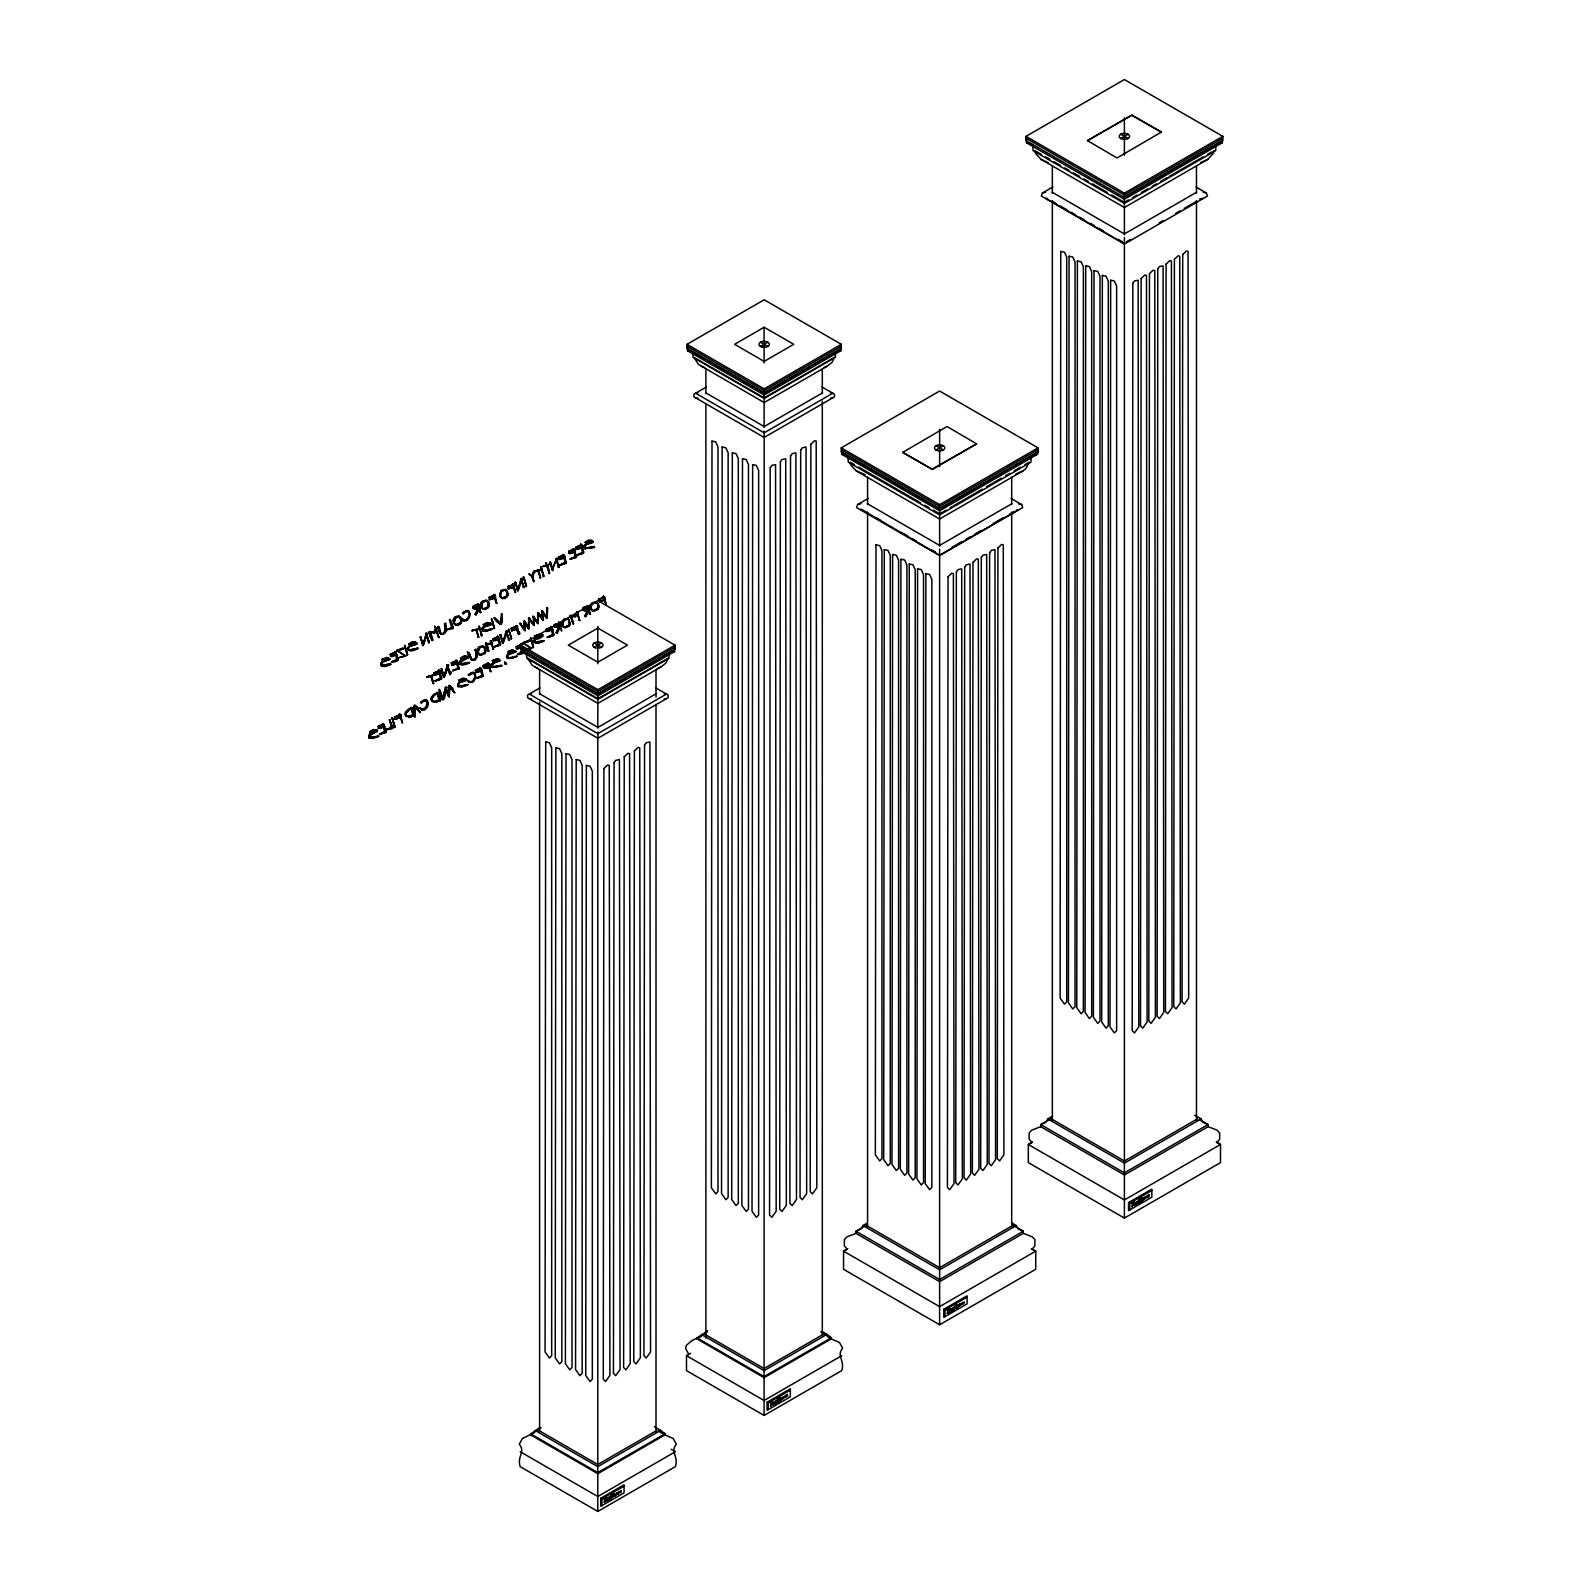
<?xml version="1.0" encoding="UTF-8"?>
<svg xmlns="http://www.w3.org/2000/svg" width="1591" height="1591" viewBox="0 0 1591 1591"><rect width="100%" height="100%" fill="white"/><g stroke="black" fill="none" stroke-linecap="round" stroke-linejoin="round"><path stroke-width="1.5" d="M379.533 734.107L384.664 731.562L385.817 732.417L379.533 734.107L385.519 732.596M384.863 726.848C382.397 725.993 384.942 722.831 382.795 724.561L384.863 726.848L382.874 724.879L378.081 726.729L382.795 724.561M391.684 662.015L396.815 659.47C402.364 661.299 382.317 664.402 396.915 659.788L397.989 660.325M397.034 654.756C394.548 653.881 397.114 650.719 394.946 652.469L397.034 654.756L395.045 652.787L390.252 654.637L394.946 652.469M404.81 655.89L396.716 650.441L403.239 648.054L397.531 650.5L405.625 655.949L398.685 657.56M401.151 715.254L399.6 713.941M435.417 680.63L440.548 678.084C445.739 678.74 424.519 683.633 441.403 679.118M440.767 673.371L438.778 670.109L440.767 673.371L438.758 671.402L433.965 673.252L438.678 671.084M459.282 668.518L452.779 670.606L459.282 668.518L458.248 667.902M456.04 661.06L451.327 663.228L456.12 661.379L458.128 663.348L456.14 660.086L458.586 668.459L453.455 670.646M476.823 677.925L481.954 675.38C487.761 675.817 465.348 681.047 482.829 676.414M480.084 668.379L475.391 670.547L480.184 668.697L482.172 670.666L480.184 667.405L482.65 675.777L477.519 677.965M494.264 646.642L499.415 644.096C505.202 644.534 482.789 649.764 500.27 645.131M495.497 595.71L493.608 594.577M497.545 637.096L492.832 639.264L497.625 637.414L499.614 639.383L497.545 637.096C502.1 641.093 491.758 640.616 493.111 640.954M513.694 584.414L507.728 586.86L513.475 585.19L513.953 586.98L508.245 588.789L514.052 587.298L515.424 592.508L513.137 584.633L514.37 584.454L507.728 586.522M517.672 626.774L516.12 625.442M517.612 654.378L522.743 651.833C528.292 653.662 508.245 656.785 522.842 652.151L523.916 652.688M520.874 644.832L516.16 647L520.973 645.15L522.962 647.119L520.874 644.832C523.021 643.241 520.933 648.034 523.439 652.23L518.308 654.418M530.738 648.253L522.644 642.804L529.167 640.417L523.459 642.883L531.553 648.313L524.612 649.923M547.582 637.076L552.733 634.531C557.924 635.187 536.684 640.079 553.588 635.565M552.932 629.817L550.963 626.556L552.932 629.817L550.943 627.848L546.151 629.698L550.864 627.53M559.913 564.885L565.044 562.339C570.254 562.995 549.014 567.888 565.919 563.373M563.174 555.339L558.481 557.506L563.274 555.657L565.262 557.626L563.274 554.364L565.74 562.737L560.609 564.924M570.095 559.018L575.226 556.452L576.399 557.307L570.095 559.018L576.101 557.486M575.445 551.759C572.979 550.884 575.524 547.722 573.357 549.452L575.445 551.759L573.456 549.79L568.663 551.639L573.357 549.452M577.434 554.782L582.565 552.236C587.755 552.892 566.515 557.785 583.42 553.25M582.763 547.523L580.795 544.261L582.763 547.523L580.775 545.554L575.982 547.403L580.695 545.236M604.401 597.122L603.208 596.386L604.66 599.668L599.648 601.895L604.759 599.986L598.972 601.497L605.097 599.827C607.265 612.416 604.679 595.71 603.526 596.207M607.881 1498.802C605.972 1501.805 610.188 1493.511 609.254 1499.398C614.723 1498.324 610.546 1490.369 610.924 1498.424M775.473 1403.799L775.652 1401.253L775.831 1403.54M949.568 1312.316L950.324 1309.473L949.807 1311.461M952.194 1310.845L952.174 1308.359M1136.968 1204.168L1137.028 1201.563M417.737 708.83L420.283 712.629L417.399 708.989L414.376 709.029C411.214 700.179 421.476 710.7 416.663 708.254L414.674 708.93L414.794 705.907L415.35 709.308L417.339 708.651L414.794 705.907M415.41 705.549C412.586 706.205 416.782 728.579 413.68 709.646M452.202 688.923L454.748 692.721L451.864 689.082L448.841 689.122C447.031 679.098 457.055 694.949 449.259 685.999L449.159 689.022L451.824 688.744L449.259 685.999M449.875 685.641C447.071 686.298 451.267 708.691 448.145 689.738M449.835 689.42L449.955 686.397M414.137 715.214L414.674 709.288L416.703 708.592L420.283 712.629M414.813 715.612L415.35 709.685M448.622 695.327L449.159 689.38L451.188 688.684L454.748 692.721M449.298 695.705L449.835 689.778M529.942 618.382L528.65 627.749L528.59 618.243L534.138 625.561L533.999 617.228L533.462 625.183L528.928 618.183L534.059 624.686L533.641 616.473L537.718 622.519L538.653 613.231L543.108 619.456L542.014 610.845L546.787 617.288L547.026 607.603L546.787 617.288M529.584 618.461L528.888 628.883L528.908 618.064M537.718 622.519L537.659 613.012L539.011 613.152M537.659 613.012L538.673 613.33L537.937 623.652L537.957 612.833M547.702 608.001L547.006 618.422L547.026 607.603M444.068 623.95C448.503 626.178 445.937 635.982 440.846 633.457C437.306 616.155 436.153 637.275 443.153 633.477A3.918 2.267 -60 0 0 444.545 632.224C445.898 607.305 448.045 641.292 439.693 632.144M501.304 613.967L500.926 623.851L502 614.365M500.926 623.851C483.326 604.361 506.734 640.179 501.622 613.788M500.31 624.09L502.299 614.186M506.574 664.123C502.676 660.444 505.699 665.157 505.918 663.367M605.893 1500.154C606.41 1498.245 604.023 1500.452 606.27 1500.273M771.575 1404.356L772.729 1403.003M1133.051 1204.725L1135.397 1202.518L1137.326 1203.91L1136.948 1201.682M617.586 1493.671L616.572 1494.566L617.069 1493.094M783.886 1397.654L782.871 1398.569L783.369 1397.077M960.586 1304.7L959.592 1305.594L960.089 1304.123M487.98 664.044L488.119 662.85L489.909 664.68L487.98 664.044C479.627 663.566 483.505 671.004 489.471 667.464L490.724 671.8L488.039 664.461L483.147 665.993L484.459 667.663M618.243 1494.168L619.217 1491.562M472.786 607.006L474.953 608.677L479.189 608.08C477.181 601.796 468.291 609.97 478.513 605.614M480.462 612.634L478.334 608.021L475.033 614.583L478.593 608.1L480.8 612.455L479.567 608.279L473.601 607.205M483.684 666.768L488.715 664.859L489.431 667.166L485.215 667.842L482.69 666.172M561.822 630.752L560.569 626.595L554.444 625.919L559.515 623.931L560.211 626.377C553.867 629.479 551.54 622.121 559.515 623.931M590.062 614.444L587.934 609.81L584.613 616.373L588.193 609.89L590.4 614.245L589.147 610.089L583.022 609.413L588.113 607.424L588.789 609.87C582.445 612.992 580.118 605.614 588.113 607.424M963.211 1303.029C964.862 1305.555 961.402 1300.901 963.609 1302.79M478.155 604.819L479.647 605.535L477.797 604.858C469.822 604.421 472.865 611.7 479.03 608.418L475.948 615.1L479.269 608.478M558.819 623.155L558.879 622.001L560.668 623.831L553.708 625.004L554.981 627.192M587.397 606.668L587.457 605.495L589.247 607.324L587.397 606.668C579.422 606.211 582.465 613.49 588.61 610.208L585.548 616.91L588.869 610.288M784.562 1397.475C784.085 1397.495 787.744 1394.074 786.65 1396.858M961.561 1304.68L962.277 1302.492M1147.389 1196.631C1145.202 1197.267 1147.091 1199.554 1147.051 1195.815M777.641 1399.404L776.249 1402.864M1139.136 1199.773L1137.724 1203.234M619.615 1492.278L618.521 1491.901L618.541 1493.651M962.277 1303.188L961.302 1304.68M621.405 1490.528C617.03 1493.213 622.976 1493.432 620.49 1491.185M1138.659 1202.259L1137.983 1202.12M1149.179 1194.881L1147.449 1195.557C1146.037 1200.131 1150.77 1194.722 1148.125 1197.227M784.582 1397.634L784.82 1395.884L785.894 1396.281M477.3 656.307L476.067 658.674A3.918 2.267 -60 0 1 474.655 659.927L471.135 659.788M1213.893 150.648L1212.978 153.79L1207.788 159.378L1124.399 207.506L1041.031 159.378L1035.821 153.79L1034.926 150.648L1041.31 154.347M867.214 1223.101L862.958 1225.547L860.97 1229.008L855.978 1231.235L855.978 1233.363L939.625 1281.65L1023.291 1233.363L1032.281 1236.804L1034.866 1239.568L1034.946 1245.793L1032.062 1249.213L1035.721 1251.162L1035.721 1269.3L939.625 1324.766L843.548 1269.3L843.548 1251.162L847.824 1248.696M1051.989 1116.425L1047.733 1118.871L1045.744 1122.331L1040.753 1124.559L1040.753 1126.687L1124.399 1174.973L1208.066 1126.687L1217.055 1130.127L1219.641 1132.891L1219.72 1139.116L1216.837 1142.537L1220.496 1144.486L1220.496 1162.603L1124.399 1218.089L1028.323 1162.603L1028.323 1144.486L1032.599 1142.02M1031.266 456.935L1030.968 462.166L939.625 514.887L848.301 462.166L848.003 456.935M388.562 657.898C391.346 661.18 382.238 659.549 381.343 662.572C378.877 668.439 389.318 664.978 390.869 664.203C377.465 671.501 378.38 659.47 388.522 658.515M381.84 665.615L382.556 662.333L390.073 659.33L386.712 657.381L381.82 659.33L388.323 658.415M377.127 730.707L369.709 734.028L368.674 736.911L372.692 738.025L378.698 736.295L372.453 738.463L368.655 737.687L369.629 733.71L376.371 730.627M378.698 735.937C357.697 740.372 376.669 732.834 376.828 730.349M416.404 642.963C415.211 644.673 403.955 646.165 409.504 650.222M408.967 649.943C405.705 644.156 420.959 646.185 415.669 642.247M467.674 656.685C458.447 658.853 455.702 668.26 469.544 662.632C456.14 669.93 457.055 657.918 467.197 656.964M469.544 662.294C444.346 667.086 472.984 658.038 467.237 656.347M466.183 679.297L458.765 682.619L457.731 685.502L461.748 686.616L467.754 684.886L461.509 687.053L457.711 686.278L458.685 682.28L465.427 679.198M458.745 686.278C455.603 680.65 469.623 682.519 465.885 678.939M482.948 630.235C481.099 624.607 495.099 626.874 489.988 622.936M498.997 659.211C502.04 662.651 487.065 661.617 492.295 666.907M491.957 666.51L493.747 663.109L500.529 660.643L497.148 658.694L492.275 660.643L498.779 659.728M507.748 652.071L511.765 649.784L516.001 651.693L513.078 650.58L508.444 651.514L512.382 650.182L515.325 651.296L507.788 654.319L507.43 658.356L512.759 658.256L516.797 656.208L508.384 657.978M541.378 635.127C520.317 638.647 554.642 630.613 538.494 637.116C519.66 648.611 561.583 636.698 534.735 642.187M543.903 640.556C541.895 642.406 531.792 644.673 534.854 639.542C547.384 637.832 542.511 630.513 534.874 636.42M592.329 540.86C564.785 554.304 614.524 544.102 584.692 548.497M585.17 548.219C581.868 542.471 597.242 544.381 591.872 540.522M369.331 738.085L370.325 734.087L377.345 731.462L373.507 729.931L369.669 731.8L376.172 730.508M408.609 650.321C404.85 644.315 420.621 645.489 414.754 642.366M460.177 664.421L461.151 660.444L468.172 657.799L464.333 656.288L460.495 658.137L466.998 656.844M483.485 631.309C477.678 627.331 488.974 624.527 489.948 623.553M482.928 631.01L483.903 627.033L490.943 624.388L487.085 622.857L483.246 624.726L489.75 623.433M498.977 659.827C471.035 673.47 522.584 662.492 492.136 666.788M491.937 667.285C489.909 660.583 509.955 658.455 492.275 661.001M514.748 651.336C511.745 651.236 502.855 655.313 507.986 658.654M543.903 640.914C530.519 648.213 531.434 636.181 541.576 635.247M534.894 642.326C532.985 636.102 551.997 633.536 535.55 636.818M584.812 548.597L585.806 544.619L592.826 541.974L588.988 540.443L585.15 542.312L591.653 541.02M426.328 633.417L426.965 634.988L423.286 644.852L426.01 633.616L427.184 634.431L426.01 633.616M423.286 644.852L420.243 636.997L423.126 645.568L427.024 633.815M422.43 645.17L427.104 633.099M447.409 665.118L448.045 666.689L444.366 676.533L447.091 665.297L448.264 666.112L447.091 665.297M447.568 665.734L448.861 665.177L444.187 677.269L441.304 668.697L444.366 676.533M448.185 664.799L443.511 676.871L441.304 668.697M445.52 688.545L442.537 698.807L445.579 687.392L448.523 696.162L445.858 688.406M446.017 687.252L446.713 687.65M442.537 698.807C434.164 668.817 443.034 723.01 446.355 687.053M441.681 699.145L447.031 687.451M521.351 579.263L522.644 578.726L517.97 590.818L515.086 582.246L518.149 590.082L520.874 578.846L522.027 579.661L521.192 578.667M517.294 590.42L521.967 578.329M506.435 631.746L507.728 631.209L503.054 643.281L500.171 634.71L503.213 642.565L505.958 631.329L507.111 632.144L505.958 631.329M502.358 642.883L507.052 630.812M552.316 569.558L556.83 558.202L558.998 567.311L556.114 560.151L552.316 569.558L550.267 561.921L552.157 570.294M557.506 558.6L555.736 558.719L556.671 560.092M531.911 576.718L533.82 581.67L531.951 576.181L533.741 571.547L541.437 569.558M532.846 576.678L533.86 571.288L532.17 576.28L534.138 581.471M541.437 569.2L534.556 571.686L532.627 576.578L529.127 573.993L532.587 577.115L533.82 581.67M835.593 352.387L835.295 357.398L764.177 398.446L693.059 357.398L692.781 352.387M401.151 717.561L402.205 722.95L400.475 714.856M495.497 598.017L496.551 603.407L494.483 597.798L489.372 599.688L494.383 597.48L496.869 603.228M513.873 586.303L515.762 592.329M519.064 634.272C514.072 616.513 522.027 645.866 516.657 628.843L511.566 630.752L516.578 628.525L518.746 634.471M539.17 1427.962L530.618 1434.883L597.798 1473.684L664.978 1434.883L673.212 1438.542L676.334 1444.27C669.771 1452.006 678.86 1456.242 675.399 1466.643L597.798 1511.45L520.197 1466.643C516.757 1456.242 525.825 1452.006 519.283 1444.27L522.385 1438.542L534.815 1432.457M707.557 1330.732L696.918 1338.866L764.098 1377.667L831.278 1338.866L839.511 1342.545L842.633 1348.253C836.07 1355.989 845.159 1360.225 841.699 1370.627L764.098 1415.433L686.497 1370.627L686.497 1355.691L690.574 1353.344M435.417 628.226C445.878 655.452 429.848 614.146 436.372 629.579L434.482 633.238C421.317 624.607 438.877 653.623 430.505 632.761M571.607 616.373L575.584 616.851L576.777 612.794L579.76 620.391L577.135 611.58L574.808 615.976L569.956 615.578L573.337 624.149L571.607 616.373L569.956 615.578M559.594 626.397L556.035 632.88L559.356 626.317L561.484 630.951M558.54 622.18L559.495 623.553L554.106 626.058L555.776 627.391L560.032 626.715L556.949 633.417L560.291 626.794M432.553 640.358L429.829 632.363L433.806 632.84L435.675 629.201L438.34 636.977M573.655 623.97L570.93 615.976L574.908 616.453L576.777 612.794M576.817 611.68L578.05 612.097M428.854 631.965L433.707 632.363L435.576 628.863M429.65 631.508L434.383 632.761L436.491 628.803M570.393 615.339L575.485 616.353L577.593 612.396M410.856 717.044C415.569 713.544 413.62 718.893 411.413 708.174L413.282 708.254M438.142 700.497L439.971 701.094L437.346 693.199L438.539 692.88L434.522 693.775L431.439 697.315A4.455 2.565 -60 0 0 431.36 700.497C432.911 704.535 442.338 698.051 436.789 702.069M419.586 712.231L417.041 708.433L418.234 708.631M454.071 692.324L451.526 688.525L452.719 688.724M606.549 1501.287L607.603 1498.165L609.532 1499.557M505.401 664.203L504.526 661.896M614.245 1493.571L612.694 1497.409L613.112 1494.387M607.066 1498.543L607.066 1500.651M1134.88 1202.816L1135.278 1205.103M1147.986 1196.233L1148.901 1194.722M468.152 618.8L463.836 620.788M425.672 707.617L421.595 709.467M426.348 708.015L421.416 709.825M606.251 1501.069L608.14 1500.373M949.27 1312.098L951.159 1311.402M775.553 1403.322L778.775 1401.77L778.775 1398.588M1137.028 1203.751L1140.25 1202.219M615.041 1496.057C616.453 1491.045 613.43 1499 615.001 1494.068M781.34 1400.04C782.871 1395.108 779.67 1402.904 781.3 1398.051M515.922 651.932L508.484 654.716L507.768 657.978M614.822 1494.168L614.822 1495.997M781.121 1398.151L781.121 1399.981M412.208 715.095L407.535 716.447M412.904 715.493L409.424 717.282L405.427 715.473A4.455 2.565 -60 0 1 405.506 712.291L410.856 707.557M438.142 700.12L434.761 701.532L431.658 700.219A4.097 2.367 -60 0 1 431.539 697.912C433.985 691.349 440.747 692.005 439.633 701.293M438.838 700.517L435.357 702.307L432.056 700.895A4.455 2.565 -60 0 1 432.135 697.713L435.198 694.153L439.215 693.278M468.53 611.541L466.223 611.66A8.313 4.793 -60 0 0 463.22 613.748L462.543 612.992L466.481 610.606A6.802 3.938 -60 0 1 468.669 611.163L469.802 614.046L468.311 619.018A5.191 3.003 -60 0 1 466.422 620.768L463.24 620.609M463.22 613.748C464.453 609.93 471.234 610.566 469.206 615.24A5.926 3.421 -60 0 1 468.152 617.845L467.635 618.621A5.191 3.003 -60 0 1 465.745 620.371L461.728 618.899L463.916 621.007M421.595 709.944L419.905 708.114L423.942 709.586A5.191 3.003 -60 0 0 425.831 707.836L427.243 701.989L424.419 700.875A8.313 4.793 -60 0 0 421.416 702.963L420.72 702.188L424.678 699.821A6.802 3.938 -60 0 1 426.845 700.378L427.999 703.262L426.507 708.214A5.191 3.003 -60 0 1 424.618 709.984L420.919 709.546M421.416 702.963C422.649 699.145 429.431 699.781 427.382 704.455A5.926 3.421 -60 0 1 426.348 707.04M475.291 674.186L472.01 673.391A8.313 4.793 -60 0 0 469.007 675.479L468.331 674.723L472.268 672.337A6.802 3.938 -60 0 1 474.456 672.894L475.53 676.613L473.402 681.167L469.623 682.539L467.515 680.63L471.533 682.101A5.191 3.003 -60 0 0 473.422 680.351L473.939 679.576A5.926 3.421 -60 0 0 474.993 676.971L475.152 674.246M469.007 675.479L472.965 672.734A6.802 3.938 -60 0 1 475.132 673.291L475.669 677.368A5.926 3.421 -60 0 1 474.615 679.954L474.098 680.749A5.191 3.003 -60 0 1 472.209 682.499L468.51 682.062M412.208 715.473L406.242 716.388M1146.057 1196.75L1144.307 1199.375L1143.75 1197.685L1144.864 1197.446M1052.884 186.962L1042.364 193.048L1041.329 196.071L1124.399 244.04L1207.489 196.071L1206.435 193.048L1195.935 186.962M868.109 498.48L857.589 504.546L856.555 507.569L939.625 555.537L1022.715 507.569L1021.661 504.546L1011.16 498.48M780.545 1397.554L780.545 1400.836M957.245 1304.6L957.245 1307.882M1142.02 1197.924L1142.02 1201.205M604.441 1502.421L604.441 1499.219M770.74 1406.404L770.74 1403.222M779.292 1401.572L779.292 1398.29M947.46 1313.45L947.46 1310.248M1140.25 1198.938L1139.971 1202.06M1132.235 1206.774L1132.235 1203.572M1140.787 1201.921L1140.787 1198.64M1135.676 1203.154L1136.67 1203.989M1144.565 1197.287L1144.526 1199.017L1145.759 1196.591M854.407 464.612L850.151 462.166L851.046 465.308L856.256 470.876L939.625 519.004L1023.013 470.876L1026.135 468.251L1029.118 462.166L1024.863 464.612M381.82 659.708L388.701 658.038M414.257 642.545L408.947 644.037L414.515 642.128M465.228 679.098L458.725 680.371L465.606 678.721M382.516 660.086L386.533 657.819L390.073 659.33M408.947 644.037L412.089 641.929L415.828 642.386M409.623 644.435L412.785 642.326L415.45 642.744M585.15 542.312L588.312 540.184L592.031 540.642M585.826 542.71L590.718 540.403M483.246 624.726L487.264 622.439L491.102 623.672M483.942 625.124L487.085 622.996L490.147 623.055M460.495 658.137L464.512 655.85L467.913 656.745M461.191 658.535L464.333 656.407L467.376 656.466M369.669 731.8L373.686 729.513L377.087 730.388M370.345 732.198L373.507 730.07L376.55 730.13M458.725 680.371L462.742 678.104L466.123 678.979M459.401 680.769C475.649 677.03 456.319 680.371 458.387 686.656M492.951 661.399L496.114 659.291L499.156 659.35M508.444 652.469L512.461 650.182L515.444 651.733L508.404 654.378L506.972 657.322L508.305 658.236M1217.791 143.807L1215.743 146.392L1215.743 150.648L1124.399 203.389L1033.076 150.648L1032.778 145.437M827.022 366.268L832.192 362.231L834.38 357.398L764.177 397.929L693.994 357.398L698.429 364.399L764.177 402.543L827.022 366.268L823.541 367.76M660.722 667.086L665.893 663.069L668.081 658.236L597.898 698.747L527.695 658.236L532.13 665.237L597.898 703.381L660.722 667.086L657.242 668.598M609.95 1498.881L611.004 1498.722M773.783 1404.734L774.181 1402.785M952.949 1309.91L954.003 1309.751M533.741 571.547L534.755 571.726M477.797 604.858L477.857 603.685L479.647 605.137M478.533 604.083L477.519 603.884M487.781 663.029L489.909 664.302M559.217 622.578L560.668 623.433M587.119 605.674L589.247 606.947M444.764 624.348L446.534 629.698L445.241 632.621A3.918 2.267 -60 0 1 443.829 633.854L440.588 633.795L438.201 626.576M522.644 578.726L521.629 578.527M471.811 659.609C481.039 660.822 472.805 637.156 476.624 657.421C471.413 669.572 461.211 637.076 472.308 660.384M507.728 631.209L506.714 631.01M474.894 650.023L475.908 650.222M1026.016 136.349L1124.399 79.55L1222.803 136.349L1222.803 140.625L1124.399 197.423L1026.016 140.625L1026.016 136.349L1124.399 193.167L1222.803 136.349M687.034 344.332L764.177 299.784L841.321 344.332L841.321 348.588L764.177 393.136L687.034 348.588L687.034 344.332L764.177 388.86L841.321 344.332M1087.448 140.625L1131.798 115.029L1161.37 132.093L1131.798 115.288L1087.448 140.625L1117.021 157.966L1161.37 132.093M760.478 346.46L767.856 342.184M1120.72 138.497A5.23 3.023 0 0 0 1129.451 137.144A5.23 3.023 0 0 0 1123.047 133.445A5.23 3.023 0 0 0 1120.72 138.497L1128.099 134.221M706.324 387.031L693.915 394.19L693.915 396.855L764.177 437.426L834.46 396.855L834.46 394.19L822.05 387.031M840.863 346.46L764.177 390.73L687.511 346.46M840.863 348.588L764.177 392.858L687.511 348.588M840.863 344.332L840.863 350.736L764.177 395.006L687.511 350.736L687.511 344.332M1222.345 138.497L1124.399 195.037L1026.473 138.497M1124.399 197.165L1222.345 140.625M1222.345 136.349L1222.345 142.752L1124.399 199.293L1026.473 142.752L1026.473 136.349M1128.675 199.849L1124.399 202.316L1111.632 194.937M1132.931 197.403L1137.187 194.937M1141.443 192.471L1147.847 188.792M1152.103 186.326L1156.359 183.86M1160.635 181.414L1167.018 177.715M1169.146 176.482L1203.234 156.813M1207.509 154.347L1211.765 151.881M822.527 392.858L764.177 426.547L705.827 392.858M512.68 584.474L514.37 584.454M1196.631 192.233L1124.399 233.937L1052.188 192.233M461.728 618.899L462.722 619.118M428.854 632.363L431.877 639.96M479.786 612.257L480.8 612.455M523.121 587.218L524.135 587.437L521.251 580.277M557.984 567.092L558.998 567.311M565.243 562.975L565.74 562.061M582.744 552.873L583.241 551.958M406.719 654.498C410.001 660.603 399.679 630.772 407.734 654.697M428.277 641.988C432.135 649.227 420.621 618.243 428.953 642.386M525.567 585.866C528.868 591.971 518.547 562.14 526.581 586.085M542.909 575.862C546.21 581.968 535.889 552.137 543.923 576.061M451.804 627.57L446.216 629.917L451.884 627.868C456.219 631.965 444.744 607.444 451.804 627.57L452.997 628.505M1126.448 241.792L1130.525 239.426M1159.163 222.899L1163.339 220.493M1175.888 213.254L1180.065 210.827M1184.241 208.421L1196.77 201.182M481.019 635.167C484.32 641.272 473.999 611.461 482.033 635.386M493.628 627.888C496.929 633.994 486.607 604.182 494.642 628.107M523.896 621.325C527.854 646.563 518.467 606.27 528.65 627.749M534.059 624.686L532.945 616.095L537.042 622.121M490.366 640.855L492.454 643.361L490.903 642.883L490.366 640.855L491.38 641.054M515.802 625.641L517.672 626.416M450.313 671.581L451.387 673.311M518.865 632.005L519.939 633.735M440.727 678.721L441.224 677.806M449.338 673.689C453.216 680.928 441.681 649.943 450.034 674.067M452.779 670.606L458.586 667.782M499.594 644.733L500.091 643.818M508.205 639.701L509.219 639.9L507.012 633.138M510.651 638.349C513.933 644.454 503.631 614.623 511.666 638.548M524.394 630.414L519.859 623.413L524.99 629.937M542.531 619.933L537.977 612.953L543.108 619.456M841.241 447.866L939.625 391.048L1038.028 447.866L1038.028 452.122L939.625 508.941L841.241 452.122L841.241 447.866L939.625 504.665L1038.028 447.866M571.547 615.836L569.956 615.976M603.208 596.386L605.077 597.162M399.261 714.12L401.151 714.896M520.754 645.17L597.898 600.622L675.022 645.17L675.022 649.426L597.898 693.974L520.754 649.426L520.754 645.17L597.898 689.699L675.022 645.17M419.905 708.114L421.436 709.268M467.515 680.63L468.51 680.849M391.306 727.564C375.914 732.457 397.491 727.147 391.306 727.564L389.556 719.729L392.818 727.982M482.153 676.016L483.326 675.499L481.695 670.845M483.525 667.643L488.775 667.067L491.062 671.601M552.912 635.167L553.409 634.252M571.189 616.413L572.979 623.573M589.366 614.046L590.4 614.245M394.13 726.828C397.412 732.934 387.09 703.123 395.145 727.047M446.335 689.4L448.523 696.162M532.647 646.861C535.928 652.966 525.607 623.135 533.661 647.06M391.485 728.3L392.36 728.141M902.674 452.401L947.023 426.527L976.596 443.849L932.246 469.464L902.674 452.401L932.246 469.186L976.596 443.849M594.179 647.278L601.557 643.023M935.946 449.994A5.23 3.023 0 0 0 944.676 448.642A5.23 3.023 0 0 0 938.272 444.943A5.23 3.023 0 0 0 935.946 449.994L943.324 445.719M540.025 687.869L527.615 695.028L527.615 697.693L597.878 738.264L668.16 697.693L668.16 695.028L655.751 687.869M674.564 647.298L597.898 691.568L521.212 647.298M674.564 649.426L597.898 693.696L521.212 649.426M674.564 645.17L674.564 651.574L597.898 695.844L521.212 651.574L521.212 645.17M1037.571 449.994L939.625 506.535L841.699 449.994M1037.571 452.122L939.625 508.663L841.699 452.122M1037.571 447.866L1037.571 454.25L939.625 510.791L841.699 454.25L841.699 447.866M946.028 510.134L939.625 513.813L933.241 510.134M950.284 507.668L982.244 489.213M986.5 486.766L1001.415 478.155M1005.691 475.689L1009.947 473.223M1014.203 470.777L1020.587 467.078M656.228 693.696L597.878 727.385L539.528 693.696M1011.856 503.73L939.625 545.435L867.413 503.73M951.875 547.403L962.098 541.497M966.175 539.15L970.271 536.784M974.388 534.397L980.653 530.777M993.202 523.538L1003.643 517.513M1009.907 513.893L1014.103 511.487M866.697 1225.03L855.978 1231.235L939.625 1279.522L1023.291 1231.235L1023.291 1233.363M1051.472 1118.354L1040.753 1124.559L1124.399 1172.845L1208.066 1124.559L1208.066 1126.687M541.119 1427.763L530.618 1433.809L597.798 1472.61L664.978 1433.809L664.978 1434.883L658.694 1431.244M707.418 1331.747L696.918 1337.812L764.098 1376.593L831.278 1337.812L831.278 1338.866L827.081 1336.46M701.114 1336.46L692.304 1340.338L686.377 1345.27L685.582 1348.253L688.764 1354.379L686.497 1355.691L764.098 1400.498L841.699 1355.691M656.924 1430.369L597.798 1464.515L538.673 1430.369M823.223 1334.372L764.098 1368.499L704.972 1334.372M1012.612 1225.547L939.625 1267.689L866.657 1225.547M1197.387 1118.871L1124.399 1161.012L1051.412 1118.871M534.974 1430.369L597.798 1466.643L660.623 1430.369L664.978 1433.809L658.694 1430.19M701.273 1334.372L764.098 1370.627L826.922 1334.372L831.278 1337.812L820.777 1331.747M862.958 1225.547L939.625 1269.817L1016.311 1225.547L1018.3 1229.008L1023.291 1231.235L1012.572 1225.03M1047.733 1118.871L1124.399 1163.14L1201.086 1118.871L1203.074 1122.331L1208.066 1124.559L1199.475 1119.587M600.781 1498.225L624.05 1484.801L624.05 1492.855L600.781 1506.299L600.781 1498.225L601.935 1498.901L624.05 1486.133M767.081 1402.228L790.349 1388.784L790.349 1396.838L767.081 1410.282L767.081 1402.228L768.234 1402.904L790.349 1390.116M604.142 1498.961L606.609 1497.887M612.853 1494.068L613.947 1493.392M770.442 1402.964L772.908 1401.87M777.223 1399.046L778.476 1398.409M780.246 1397.395L779.391 1398.211M604.142 1502.342C606.509 1502.501 603.765 1496.972 606.648 1498.603M770.442 1406.325L772.629 1401.711M608.756 1499.12L608.498 1497.648L611.004 1496.534M617.308 1492.617L616.532 1495.023L616.771 1492.915M775.354 1403.282L774.797 1401.691L777.283 1400.537M783.906 1396.719L782.812 1399.006L783.07 1396.918M785.954 1395.188L787.684 1394.531M611.759 1496.316L613.41 1495.699M771.277 1404.197L772.57 1404.256M620.192 1492L621.107 1490.369M776.09 1401.989L777.005 1400.358M610.407 1497.728L610.705 1496.375M777.522 1402.586L777.144 1401.273M786.491 1395.864L787.863 1396.063M775.135 1403.66L773.882 1402.626L772.55 1405.112L772.55 1402.924L775.056 1403.123M778.993 1401.393L780.246 1400.677M943.801 1309.254L967.069 1295.83L967.069 1303.884L943.801 1317.328L943.801 1309.254L944.955 1309.93L967.069 1297.162M1128.556 1202.577L1151.844 1189.153L1151.844 1197.208L1128.556 1210.652L1128.556 1202.577L1129.729 1203.253L1151.844 1190.486M947.162 1309.99L949.628 1308.916M954.242 1309.632C957.245 1299.211 951.259 1314.981 954.023 1308.041M956.967 1307.722C955.395 1310.765 955.217 1304.163 956.967 1304.441M1131.937 1203.313L1134.403 1202.239M1138.878 1199.455L1139.971 1198.779M1141.741 1197.745L1140.866 1198.58M948.713 1312.714L947.997 1309.711L949.648 1309.632M1131.937 1206.694L1134.105 1202.06M951.517 1308.737L954.003 1307.563M960.427 1303.646L959.532 1306.052L959.791 1303.964M1136.571 1202.219L1138.778 1200.887M963.211 1303.745L964.424 1302.035M1137.585 1203.074L1138.798 1201.364M1147.986 1197.068L1149.199 1195.358M954.779 1307.345L956.131 1306.569M1132.772 1204.566L1133.687 1204.506M948.296 1311.203L949.27 1311.302M1137.585 1202.358L1138.5 1200.728M953.725 1307.404L954.182 1309.115M947.162 1313.37L948.415 1312.655M951.856 1310.706L950.603 1309.652L950.861 1311.163M1135.934 1204.725C1132.792 1208.563 1135.079 1201.145 1133.766 1204.447M1140.488 1201.762L1141.741 1201.026M515.086 582.246L516.101 582.445M523.32 577.434L524.314 577.652M540.662 567.43L541.656 567.629M549.949 562.12L552.992 569.956M404.452 646.065L405.466 646.264M420.243 636.997L421.237 637.215M438.877 626.973L437.863 626.774M449.736 619.913L453.256 627.669M539.627 577.692L540.642 577.911L537.639 570.294L533.86 571.288M548.617 572.501C552.594 580.258 540.323 546.489 549.293 572.899M437.644 636.579L438.659 636.778M508.245 588.789L513.356 586.9L515.066 591.932M479.766 626.953L478.772 626.735M491.38 619.456L492.375 619.675M477.757 636.997L478.752 637.215L475.749 629.618L471.99 630.613L479.567 628.883M468.709 652.827L472.05 659.827M500.171 634.71L501.185 634.928M509.398 630.116L508.384 629.917M519.859 623.413L520.874 623.612M487.86 650.978C490.744 652.986 482.332 642.108 487.204 645.031L488.875 651.176M432.653 683.315L433.667 683.533L430.664 675.916L426.885 676.931L440.071 672.973M492.494 648.83L493.508 649.029L491.002 643.202L486.528 644.633L488.198 650.779M436.869 692.9L437.803 692.801M530.38 638.429L531.394 638.627M389.218 719.928L390.233 720.126M391.863 718.396L392.878 718.615M439.474 690.971L440.488 691.17M411.87 707.776L406.202 712.688A4.455 2.565 -60 0 0 406.103 715.87L406.441 716.388M578.746 620.192L579.76 620.391M395.025 719.231L400.833 717.74L400.037 717.024L395.025 719.231L400.136 717.342L402.543 722.771M413.362 715.672L411.075 708.254L407.555 709.785L405.586 712.887A4.097 2.367 -60 0 0 405.725 715.194L409.523 716.905M439.295 700.696L437.008 693.278M486.11 644.435L486.05 642.804L487.144 644.693L491.599 643.281M485.732 643.003L486.727 643.202M556.731 558.938L555.736 558.719M562.975 554.543L564.248 555.955M573.158 548.656L574.948 549.512M520.874 578.846L521.868 579.064M394.747 651.674L396.537 652.509M497.327 636.301L499.117 637.156M455.821 660.265L457.094 661.677M520.675 644.037L522.465 644.892M479.885 667.584L481.158 669.015M382.576 723.766L384.366 724.601M1136.272 1202.06L1136.551 1203.472M1207.788 159.378L1200.549 162.6M1023.013 470.876L1015.774 474.098M594.179 546.807L585.488 548.656M409.563 649.943L417.976 648.193L408.489 650.242M417.976 648.551C404.591 655.85 405.506 643.818 415.649 642.863M483.127 630.493L492.295 628.863L483.584 631.07M492.295 629.221L486.05 631.408L482.789 630.911M469.544 662.632L460.038 664.322M516.797 656.566L508.086 658.415M501.304 665.515L491.818 667.206M467.754 684.886L458.268 686.576M378.698 736.295L369.211 737.985M594.179 546.449L585.031 548.08M417.976 648.193L411.97 650.281L408.807 649.824M390.869 664.203L381.701 665.476M492.295 628.863L486.269 630.951L482.59 630.235M516.797 656.208L510.771 658.296L507.628 657.839M501.304 665.157L495.298 667.246L491.599 666.53M467.754 684.528L458.586 686.159M578.11 554.821L583.241 552.634L582.087 547.125M570.791 559.058L575.922 556.85L574.769 551.361M392.38 662.055L397.511 659.867L396.358 654.358M494.96 646.682L500.091 644.494L498.46 639.164M436.093 680.67L441.224 678.482L439.593 673.132M548.278 637.116L553.409 634.928L551.779 629.579M380.209 734.147L385.34 731.959L383.709 726.61M576.598 556.93L575.564 556.313L576.399 557.307M397.929 660.046L397.153 659.31L398.188 659.927M523.857 652.409L523.081 651.693L524.115 652.31M1033.016 455.324L1037.571 454.25M386.016 732.039L385.002 731.403L385.817 732.417M489.372 599.33L495.06 597.878L494.582 596.088L488.855 597.759L493.807 595.372M488.855 597.42L494.622 594.795L495.676 597.599M511.546 630.394L517.254 628.922L516.777 627.152L511.029 628.823L516.001 626.436M511.029 628.465L516.478 626.039M603.983 599.29L603.506 597.5L598.455 599.568L603.407 597.182M395.025 718.873L400.733 717.422L400.256 715.632L394.508 717.302L399.46 714.916M394.508 716.964L399.958 714.518M516.995 626.377L517.174 628.246M517.851 628.644L517.115 626.993M605.276 599.389L603.745 597.023M401.33 717.143L400.594 715.473M507.728 586.86L513.475 585.19M488.855 597.759L494.582 596.088M511.029 628.823L516.777 627.152M598.455 599.21L604.182 597.898M394.508 717.302L400.256 715.632M495.497 595.352L493.926 594.398M581.749 545.852L581.471 544.639L575.982 547.026M479.647 605.535C477.479 606.549 480.939 608.08 480.124 612.058M395.045 651.495L395.881 652.509M497.625 636.122L498.46 637.136M589.147 610.089L588.571 606.549M439.733 671.7L439.454 670.507L433.965 672.874M551.918 628.147L551.639 626.953L546.151 629.32M559.893 626.198L559.972 623.055M520.973 643.858L521.808 644.872M1042.364 193.048L1045.764 192.233M575.982 547.403L581.451 545.952L581.849 547.463L576.26 548.716L576.956 549.492L581.948 547.781L576.26 549.094M568.663 551.639L574.132 550.168L574.53 551.699L568.942 552.952L569.618 553.708L574.629 552.017L568.942 553.33M558.481 557.506L563.95 556.055L564.348 557.566L558.759 558.839L559.435 559.594L564.447 557.904L558.759 559.197M390.252 654.637L395.721 653.185L396.119 654.697L390.531 655.969L391.207 656.725L396.219 655.015M492.832 639.264L498.301 637.812L498.699 639.323M857.589 504.546L860.99 503.73M451.327 663.228L456.816 661.776L457.194 663.288L451.605 664.561L452.301 665.316L457.293 663.606L451.605 664.919M546.151 629.698L551.62 628.246L552.017 629.758M433.965 673.252L439.454 671.8L439.832 673.311M516.16 647L521.649 645.548L522.047 647.06L516.458 648.332L517.135 649.088L522.146 647.398L516.458 648.69M475.391 670.547L480.86 669.095L481.258 670.606L475.669 671.879L476.345 672.635L481.357 670.945L475.669 672.237M378.081 726.729L383.55 725.277L383.948 726.789M568.663 551.262L573.834 549.054M558.481 557.128L563.652 554.941M390.233 654.259L395.423 652.051M492.832 638.906L498.003 636.698M451.327 662.85L456.518 660.663M516.16 646.642L521.351 644.435M475.391 670.189L480.562 667.981M378.081 726.351L383.252 724.164M398.685 657.918L405.625 655.949M524.612 650.301L531.553 648.313M583.917 552.355L582.286 547.682M576.598 556.572L574.968 551.918M566.416 562.458L564.785 557.785M398.188 659.589L396.557 654.915M500.767 644.216L499.136 639.542M459.282 668.18L457.651 663.507M554.086 634.65L552.455 629.976M441.9 678.204L440.289 673.53M524.115 651.952L522.484 647.278M386.016 731.681L384.386 727.007M508.245 588.431L514.37 587.119M489.372 599.688L495.159 598.196L496.551 603.407M511.566 630.752L517.353 629.24M396.716 650.441L404.114 648.73L397.531 650.5M522.644 642.804L530.042 641.093L523.459 642.883M547.304 565.501L542.849 566.476L550.426 564.01L546.966 564.984L548.935 572.322M542.849 566.476L550.426 564.01M534.556 572.044L537.639 570.294M471.99 630.613L479.567 628.505M471.99 630.971L475.749 629.618M432.971 683.136L431.002 675.797L434.94 675.34C450.193 669.731 423.663 678.363 439.156 672.913M426.885 676.931L434.462 674.823L431.002 675.797M426.885 677.289L431.34 676.314L433.329 683.712M449.199 685.244L452.719 688.366M414.714 705.151L418.234 708.273M392.758 727.684L389.556 719.729M786.909 1395.745L787.406 1394.352M446.256 629.857L452.679 628.684M385.758 729.871L392.162 728.698M446.256 629.499L452.48 627.948L450.412 620.311M385.758 729.513L391.983 727.962L389.914 720.325M390.531 656.327L395.523 654.637L396.815 659.47M546.429 631.388C562.677 626.755 536.127 635.187 551.341 629.36M489.809 667.425L488.417 664.302L489.909 664.68M378.36 728.419C394.628 723.786 368.058 732.218 383.272 726.391M449.159 689.022L451.128 688.346M576.26 548.716L581.172 547.065M568.942 552.952L573.854 551.301M558.759 558.839L563.671 557.168M390.531 655.969L395.423 654.299M493.111 640.596L498.023 638.946M546.429 631.03L552.256 629.419M451.605 664.561L456.518 662.89M516.458 648.332L521.351 646.682M475.669 671.879L480.581 670.229M378.36 728.061L384.187 726.451M489.054 666.709L490.306 667.246M478.831 607.523L480.064 607.742M589.644 609.552L588.491 607.364M561.066 626.058L559.893 623.871M486.05 642.804L486.468 644.315L490.903 642.883M485.494 644.991L486.886 645.15L488.556 651.355M487.204 645.031L491.002 643.202M837.144 351.193L838.298 350.835M670.845 652.032L674.564 651.574M478.334 608.021L473.283 608.498M587.934 609.81L582.684 609.572L587.815 606.072M559.356 626.317L555.08 626.993M488.735 666.788L484.519 667.444M492.454 643.003L491.261 642.764L492.454 643.361M485.494 644.614L486.806 644.832L486.408 643.4M505.878 663.725L504.725 663.805M1040.753 1126.687L1031.764 1130.127L1029.158 1132.891L1029.099 1139.116L1031.982 1142.537L1028.323 1144.486L1124.399 1199.952L1220.496 1144.486L1216.22 1142.02M855.978 1233.363L846.989 1236.804L844.383 1239.568L844.324 1245.793L847.207 1249.213L843.548 1251.162L939.625 1306.629L1035.721 1251.162L1031.445 1248.696M506.614 663.765L505.202 662.294M1199.574 198.974L1203.055 198.338M1219.124 143.25L1222.345 142.752M437.684 693.676L434.184 695.207L432.215 698.31A4.097 2.367 -60 0 0 432.334 700.617L435.457 701.929M413.7 716.268L411.751 708.651L408.251 710.183L406.282 713.285A4.097 2.367 -60 0 0 406.401 715.592L407.177 716.447M951.597 1308.697L952.552 1310.586M697.912 392.858L695.605 393.216L764.177 432.812L832.769 393.216L830.442 392.858M830.442 398.188L832.769 397.83M531.613 693.696L529.306 694.054L597.878 733.65L666.47 694.054L664.163 693.696M664.163 699.026L666.47 698.668M1016.49 510.075L1018.28 509.836L939.625 555.239L860.99 509.06M472.169 660.066L473.979 659.529A3.918 2.267 -60 0 0 475.371 658.276L476.664 655.373L475.232 649.824M687.511 350.736L688.804 350.676M521.212 651.574L523.777 651.674M505.123 589.883L501.603 591.534L500.648 595.73A10.242 5.907 -60 0 0 502.995 598.236L506.336 596.446A3.381 1.949 -60 0 0 507.469 593.98L505.321 589.346M456.438 625.144L460.495 623.413A3.003 1.73 -60 0 0 461.489 621.206L460.217 617.03M484.042 608.876L487.303 607.145A3.003 1.73 -60 0 0 488.298 604.938C489.471 598.057 479.03 600.324 481.099 606.231A10.242 5.907 -60 0 0 483.445 608.756L485.931 609.134L487.98 607.543A3.003 1.73 -60 0 0 488.994 605.336L486.448 600.245M438.539 692.88L437.107 692.403M412.606 707.856L411.174 707.378M505.222 589.525L501.324 590.659L499.972 595.332A10.242 5.907 -60 0 0 502.318 597.858L506.177 596.247A3.003 1.73 -60 0 0 507.191 594.04C508.185 586.84 498.202 590.301 500.37 595.949A10.361 5.986 -60 0 0 502.855 598.634M595.949 602.233L592.051 603.347L590.679 608.021A10.242 5.907 -60 0 0 593.025 610.546L596.903 608.935A3.003 1.73 -60 0 0 597.898 606.728C599.071 599.867 589.326 603.108 591.375 608.418A10.242 5.907 -60 0 0 593.721 610.944L597.58 609.333A3.003 1.73 -60 0 0 598.574 607.126C599.787 599.509 588.252 601.458 590.4 608.259A10.361 5.986 -60 0 0 592.886 610.944L597.063 609.154A3.381 1.949 -60 0 0 598.176 606.668C599.19 599.449 588.849 602.929 591.076 608.657A10.361 5.986 -60 0 0 593.582 611.322L597.739 609.552A3.381 1.949 -60 0 0 598.872 607.066L598.435 603.983L596.028 602.054M486.349 600.424L482.55 602.253L481.496 606.847A10.361 5.986 -60 0 0 483.982 609.532L488.139 607.742A3.381 1.949 -60 0 0 489.272 605.276C490.505 597.659 478.573 599.608 480.8 606.449A10.361 5.986 -60 0 0 483.306 609.134L487.463 607.344A3.381 1.949 -60 0 0 488.596 604.878L488.178 601.875L486.289 600.622M458.844 616.314L454.946 617.427L453.594 622.101A10.242 5.907 -60 0 0 455.941 624.627L459.799 623.016A3.003 1.73 -60 0 0 460.813 620.808L459.441 616.87M482.908 646.264L479.01 647.398L477.658 652.071M839.571 350.676L840.863 350.736M486.249 600.781L482.729 602.432L481.775 606.628A10.242 5.907 -60 0 0 484.121 609.134M458.745 616.672L455.225 618.302L454.27 622.499A10.242 5.907 -60 0 0 456.617 625.024L459.958 623.234A3.381 1.949 -60 0 0 461.092 620.749L460.674 617.666L458.785 616.493M1026.473 142.752L1029.675 143.25M841.699 454.25L846.253 455.324M1203.055 192.233L1206.435 193.048M1018.28 503.73L1021.661 504.546M1047.554 198.577L1045.764 198.338L1124.399 243.741M860.99 509.836L862.779 510.075M695.605 397.83L697.912 398.188M529.306 698.668L531.613 699.026M381.363 665.893L390.173 663.447M502.995 598.236L506.873 596.645A3.003 1.73 -60 0 0 507.867 594.417L507.469 591.593L505.182 589.724M564.447 627.053L568.325 625.442A3.003 1.73 -60 0 0 569.319 623.234C570.493 616.353 560.052 618.621 562.1 624.527M480.005 654.597L483.863 652.986A3.003 1.73 -60 0 0 484.877 650.779L484.042 647.338M773.365 1404.634L773.644 1402.685M505.998 589.744L501.185 590.42L499.693 595.551A10.361 5.986 -60 0 0 502.179 598.236L504.804 598.574L507.032 596.844A3.381 1.949 -60 0 0 508.146 594.358L506.037 589.744M568.146 618.959L564.01 620.013L562.498 625.144A10.361 5.986 -60 0 0 565.004 627.828L569.16 626.058A3.381 1.949 -60 0 0 570.294 623.573L568.166 618.939M459.481 616.89L455.483 617.606L453.992 622.737A10.361 5.986 -60 0 0 456.478 625.402M690.076 350.835L691.23 351.193M1048.27 162.6L1041.031 159.378M865.086 474.635L856.256 470.876M701.353 366.268L704.833 367.76M535.053 667.086L538.534 668.598M591.355 540.264L592.568 540.92M415.152 641.988L416.802 642.983M568.842 619.337L563.811 619.177L561.822 624.766A10.361 5.986 -60 0 0 564.308 627.431L569.001 625.84A3.003 1.73 -60 0 0 569.996 623.632L568.743 619.456M458.944 616.135L460.336 616.91M483.008 646.105L485.414 648.034L485.832 651.117A3.381 1.949 -60 0 1 484.718 653.603L480.542 655.373A10.361 5.986 -60 0 1 478.056 652.688L480.044 647.119L484.201 647.239M585.369 548.895C579.581 544.918 590.878 542.133 591.852 541.139M1120.72 134.221L1128.099 138.497M1045.585 156.813L1049.841 159.259M1054.097 161.725L1060.481 165.424M1064.757 167.87L1069.013 170.336M1073.269 172.802L1079.672 176.482M1083.928 178.948L1088.184 181.414M1092.44 183.86L1107.356 192.471M1052.148 201.242L1056.384 203.708M1060.64 206.154L1067.024 209.833M1071.28 212.299L1075.516 214.745M1079.772 217.191L1084.028 219.657M1090.392 223.337L1094.648 225.783M1098.904 228.249L1103.16 230.695M1118.035 239.286L1122.291 241.733M760.478 342.184L767.856 346.46M935.946 445.719L943.324 449.994M858.663 467.078L920.453 502.756M924.729 505.202L928.985 507.668M875.865 517.652L880.121 520.118M901.381 532.388L907.745 536.068M912.001 538.514L916.257 540.98M931.133 549.571L935.389 552.017M593.324 542.173L592.787 542.113M580.795 544.261L582.266 545.275M580.476 544.44L582.286 545.673M563.532 555.219L564.785 555.776M564.01 557.049L565.262 557.626M606.469 605.018L604.083 599.608M587.755 606.609L589.247 607.324M588.411 609.333L589.644 609.89M577.135 611.58L579.442 620.57M521.132 579.82L523.817 587.616M576.519 611.839L577.712 612.734M512.481 583.678L514.37 584.812M542.79 619.794L542.372 611.6L547.006 618.422M594.179 643.023L601.557 647.278M559.177 623.115L560.668 623.831M559.833 625.84L561.066 626.397M550.963 626.556L552.435 627.57M550.645 626.735L552.455 627.968M524.652 630.255L524.254 622.061L528.888 628.883M541.875 635.684L543.048 636.281M506.535 632.144L509.219 639.9M490.247 623.99L491.42 624.587M521.709 646.563L522.962 647.119M498.361 638.826L499.614 639.383M499.514 644.415L500.568 644.952M452.142 627.431L453.336 627.968M435.715 628.067L436.948 628.485M467.495 657.401L468.669 657.998M480.442 668.26L481.695 668.817M480.92 670.109L482.172 670.666M456.378 660.921L457.651 661.498M482.053 675.698L483.127 676.235M456.876 662.771L458.128 663.348M417.12 643.898L416.583 643.858M458.009 668.379L459.063 668.916M465.725 679.655L466.899 680.232M438.778 670.109L440.269 671.124M438.46 670.288L440.289 671.521M1194.702 1115.192L1201.086 1118.871M445.261 687.571L446.276 687.789M388.821 658.972L389.994 659.549M436.789 692.582L437.923 693.258M391.366 727.883L392.5 728.499M1139.832 1200.668L1141.204 1199.873L1139.832 1200.847M1012.055 1223.101L1016.311 1225.547M956.43 1306.728L955.057 1307.524M953.864 1308.319L952.81 1308.916M949.568 1310.149L948.296 1311.402M822.726 1331.945L826.922 1334.372M786.769 1395.168L786.491 1396.699M779.411 1399.523L778.357 1400.478M776.368 1401.174L776.09 1402.705M772.192 1403.003L772.271 1404.097M654.339 1426.749L660.623 1430.369M671.223 1449.282L675.399 1451.708L597.798 1496.514L520.197 1451.708M610.845 1497.29L610.089 1498.165M610.089 1497.191L609.791 1498.722M607.484 1500.751L607.464 1498.523L607.861 1500.134M474.894 673.649L471.334 672.993A8.313 4.793 -60 0 0 468.331 675.101M1031.028 143.807L1032.082 144.562M529.127 573.993L531.951 576.181M465.447 678.581L466.581 679.337M376.391 729.991L377.524 730.746M951.776 1310.169L950.623 1309.194L948.992 1311.143M463.419 620.729L462.046 618.72M494.204 617.726L500.986 624.487M483.266 630.633C479.15 625.979 489.63 625.8 490.724 623.632M381.502 665.973L382.476 661.995L389.218 658.913M468.41 611.521C470.956 614.782 466.163 623.095 462.404 619.297M468.768 682.082L468.192 681.028M421.177 709.566L420.601 708.512M471.413 659.867L469.385 653.225M483.604 667.564L483.863 665.973L488.457 663.427M529.246 617.984L533.363 624.308M520.197 623.215L524.314 629.539M538.673 613.33L543.207 620.331M520.535 623.811L525.09 630.812M542.272 610.705L546.111 616.89M524.135 621.166L527.973 627.351M473.362 608.418L473.74 606.788L478.473 605.256L477.857 603.685M542.372 611.6L546.33 618.024M533.999 617.228L537.937 623.652M533.303 616.831L537.261 623.254M524.254 622.061L528.192 628.485M467.834 680.451C471.016 685.403 476.425 677.448 474.615 673.788M526.482 653.225L526.78 658.236L597.898 699.284L669.015 658.236L668.996 654.378M589.704 613.848L588.968 609.154M519.163 631.826L519.561 633.178M450.611 671.402L451.009 672.754M490.366 671.203L489.63 666.51M573.456 548.477L574.291 549.512M382.894 723.587L383.709 724.601M587.417 607.026L588.093 609.472M558.839 623.533L559.515 625.979M477.817 605.236L478.513 607.682M556.055 558.54L558.66 567.49M524.135 587.437L521.47 579.681L523.459 587.039M506.276 631.13L508.881 640.099M475.59 650.421L477.041 655.969M450.352 673.888L447.688 666.132L449.676 673.49M429.272 642.187L426.607 634.431L428.596 641.809M550.625 562.518L552.833 570.692M547.642 565.382L549.631 572.72M541.338 567.828L543.605 576.26M540.98 567.231L543.247 575.664M538.673 570.572L540.642 577.911M537.977 570.175L540.323 578.09M523.996 577.831L526.263 586.264M523.638 577.255L525.905 585.687M515.782 582.644L517.97 590.818M531.076 638.826L533.323 647.259M530.718 638.25L532.965 646.682M513.714 584.712L512.819 583.499M508.722 629.718L511.328 638.747M500.847 635.107L503.054 643.281M492.057 619.854L494.324 628.286M491.699 619.277L493.966 627.709M492.017 643.5L493.508 649.029M490.684 640.656L493.19 649.208M479.09 626.556L481.715 635.565M489.093 664.7L489.75 667.086M476.783 629.877L478.752 637.215M476.087 629.479L478.434 637.394M451.884 627.868L452.58 627.272M440.17 691.369L442.358 699.543M431.678 676.195L433.667 683.533M420.919 637.394L423.126 645.568M405.148 646.443L407.395 654.875M404.79 645.866L407.037 654.299M392.559 718.794L394.807 727.226M392.181 718.217L394.449 726.649M581.272 547.384L582.565 552.236M573.933 551.62L575.226 556.452M563.751 557.506L565.044 562.339M551.441 629.698L552.733 634.531M515.424 582.047L517.453 589.684M512.779 584.792L513.257 586.582M516.101 626.755L516.578 628.525M521.45 647L522.743 651.833M493.906 595.71L494.383 597.48M500.489 634.531L502.537 642.167M498.122 639.264L499.415 644.096M480.661 670.547L481.954 675.38M456.617 663.228L457.91 668.061M441.642 668.518L443.67 676.155M439.255 673.252L440.548 678.084M439.812 690.772L441.841 698.409M420.561 636.818L422.609 644.454M399.56 715.234L400.037 717.024M383.371 726.729L384.664 731.562M478.891 605.574L479.508 607.921M513.813 585.031L514.271 586.801M494.94 595.929L495.398 597.699M438.022 693.596L439.971 701.094M412.089 708.572L414.038 716.069M603.884 596.784L599.131 599.966M542.014 610.845L542.432 619.058M543.048 611.998L543.466 620.192M524.931 622.459L525.328 630.653M1196.472 165.842L1196.472 193.167M1196.472 200.625L1196.472 1120.362M1129.729 1203.253L1129.729 1209.975M1124.399 117.853L1124.399 155.142M1124.399 192.889L1124.399 234.772M1124.399 237.636L1124.399 1161.967M1124.399 1163.14L1124.399 1218.089M1052.347 165.842L1052.347 193.167M1052.347 200.625L1052.347 1120.362M1011.697 477.3L1011.697 504.606M1011.697 512.063L1011.697 1227.079M944.955 1309.93L944.955 1316.652M939.625 429.331L939.625 466.581M939.625 504.407L939.625 546.21M939.625 549.134L939.625 1268.683M939.625 1269.817L939.625 1324.766M867.572 477.3L867.572 504.606M867.572 512.063L867.572 1227.079M822.308 368.893L822.308 393.733M822.308 401.191L822.308 1335.843M768.234 1402.904L768.234 1409.606M764.098 328.164L764.098 362.967M764.177 388.602L764.098 427.343M764.177 431.121L764.098 1369.433M764.098 1370.627L764.098 1415.433M705.887 368.893L705.887 393.733M705.887 403.676L705.887 1338.329M656.009 669.692L656.009 696.997M656.009 704.455L656.009 1431.88M601.935 1498.901L601.935 1505.623M597.898 689.44L597.798 728.121M597.878 731.959L597.878 738.264M597.798 626.496L597.798 663.745M597.798 738.045L597.798 1465.49M597.798 1466.643L597.798 1511.45M539.608 669.692L539.608 694.511M539.608 701.969L539.608 1431.88M468.848 618.223A5.926 3.421 -60 0 0 469.882 615.637L469.345 611.561A6.802 3.938 -60 0 0 467.177 611.004L465.546 611.262A8.313 4.793 -60 0 0 462.543 613.37M427.024 707.438A5.926 3.421 -60 0 0 428.078 704.853L427.541 700.776A6.802 3.938 -60 0 0 425.354 700.219L423.723 700.478A8.313 4.793 -60 0 0 420.72 702.566M1135.258 1202.876L1135.238 1204.546L1135.377 1202.975M957.026 1306.41C958.995 1309.274 959.393 1301.716 957.026 1306.41M1141.801 1199.733C1143.77 1202.597 1144.168 1195.04 1141.801 1199.733M453.176 620.41L453.296 622.34A10.361 5.986 -60 0 0 455.802 625.004L458.407 625.362L460.654 623.632A3.381 1.949 -60 0 0 461.768 621.146C463.08 615.041 453.375 614.305 453.176 620.41M477.24 650.361L477.38 652.29A10.361 5.986 -60 0 0 479.865 654.975L484.559 653.384A3.003 1.73 -60 0 0 485.553 651.176C486.687 644.236 476.286 646.582 478.334 652.469A10.242 5.907 -60 0 0 480.681 654.995L484.022 653.205A3.381 1.949 -60 0 0 485.156 650.719C486.528 644.633 477.34 644.713 477.24 650.361M562.677 623.155L562.796 624.925A10.242 5.907 -60 0 0 565.143 627.451L568.484 625.661A3.381 1.949 -60 0 0 569.598 623.175L569.18 620.172L567.311 618.919L564.149 620.251L562.677 623.155M957.325 1306.112C958.06 1309.134 959.154 1302.89 957.325 1306.112M1142.099 1199.435C1142.855 1202.478 1143.909 1196.154 1142.099 1199.435M603.904 768.533L603.287 1379.218L605.554 1381.525L609.89 1375.4L609.254 765.45L607.603 765.032L603.904 768.533M614.066 762.666L613.45 1373.351L615.717 1375.658L620.052 1369.533L619.416 759.583L615.717 760.339L614.066 762.666M624.229 756.799L623.612 1367.484L625.88 1369.791L630.215 1363.666L629.579 753.716L627.928 753.299L624.229 756.799M634.391 750.932L633.775 1361.618L636.042 1363.925L640.378 1357.799L639.741 747.85L638.09 747.432L634.391 750.932M644.554 745.065L643.937 1355.751L646.205 1358.058L650.54 1351.932L649.904 741.983L646.205 742.738L644.554 745.065M770.203 467.714L769.567 1215.027L771.854 1217.334L776.169 1211.208L775.553 464.632L771.854 465.368L770.203 467.714M780.366 461.847L779.729 1209.16L782.016 1211.467L786.332 1205.342L785.715 458.765L782.016 459.501L780.366 461.847M790.528 455.981L789.892 1203.293L792.179 1205.6L796.494 1199.475L795.878 452.878L792.179 453.634L790.528 455.981M800.691 450.114L800.054 1197.426L802.341 1199.733L806.657 1193.608L806.04 447.011L802.341 447.767L800.691 450.114M810.853 444.247L810.217 1191.56L812.504 1193.867L816.819 1187.741L816.203 441.145L814.552 440.727L810.853 444.247M948.057 576.737L947.421 1187.423L949.708 1189.73L954.023 1183.605L953.387 573.655L951.736 573.217L948.057 576.737M956.37 571.945L955.734 1182.61L958.021 1184.937L962.336 1178.812L961.7 568.862L958.021 569.598L956.37 571.945M964.683 567.132L964.047 1177.817L966.334 1180.124L970.649 1173.999L970.013 564.049L966.334 564.805L964.683 567.132M972.996 562.339L972.36 1173.024L974.647 1175.331L978.962 1169.206L978.326 559.256L976.675 558.819L972.996 562.339M981.309 557.546L980.673 1168.212L982.96 1170.519L987.275 1164.413L986.659 554.464L982.96 555.199L981.309 557.546M989.622 552.733L988.985 1163.419L991.273 1165.726L995.588 1159.6L994.972 549.651L991.273 550.406L989.622 552.733M997.935 547.94L997.298 1158.626L999.586 1160.933L1003.901 1154.807L1003.285 544.858L1001.634 544.42L997.935 547.94M1132.832 283.317L1132.195 1030.65L1134.482 1032.957L1138.798 1026.831L1138.162 280.235L1134.482 280.971L1132.832 283.317M1141.145 278.524L1140.508 1025.837L1142.795 1028.144L1147.111 1022.039L1146.475 275.442L1144.824 275.004L1141.145 278.524M1149.458 273.712L1148.821 1021.044L1151.108 1023.351L1155.424 1017.226L1154.788 270.629L1153.137 270.192L1149.458 273.712M1157.771 268.919L1157.134 1016.231L1159.421 1018.558L1163.737 1012.433L1163.101 265.836L1159.421 266.572L1157.771 268.919M1166.084 264.126L1165.447 1011.438L1167.734 1013.745L1172.05 1007.62L1171.433 261.023L1169.783 260.606L1166.084 264.126M1174.397 259.313L1173.76 1006.646L1176.047 1008.953L1180.363 1002.827L1179.746 256.231L1178.096 255.793L1174.397 259.313M1182.71 254.52L1182.073 1001.833L1184.36 1004.14L1188.676 998.034L1188.059 251.438L1186.409 251L1182.71 254.52M545.713 741.983L545.077 1351.932L549.392 1358.058L551.679 1355.751L551.679 747.671L549.392 742.738L545.713 741.983M555.876 747.85L555.239 1357.799L559.555 1363.925L561.842 1361.618L561.842 753.537L559.555 748.605L555.876 747.85M566.038 753.716L565.402 1363.666L569.717 1369.791L572.004 1367.484L572.004 759.404L569.717 754.472L566.038 753.716M576.201 759.583L575.564 1369.533L579.88 1375.658L582.167 1373.351L582.167 765.271L579.88 760.339L576.201 759.583M586.363 765.45L585.727 1375.4L590.042 1381.525L592.329 1379.218L592.329 771.138L590.042 766.206L586.363 765.45M711.992 441.145L711.376 1187.741L715.691 1193.867L717.979 1191.56L717.979 446.832L715.691 441.9L711.992 441.145M722.155 447.011L721.538 1193.608L725.854 1199.733L728.141 1197.426L728.141 452.719L725.854 447.767L722.155 447.011M732.317 452.878L731.701 1199.475L736.016 1205.6L738.304 1203.293L738.304 458.586L736.016 453.634L732.317 452.878M742.48 458.765L741.863 1205.342L746.179 1211.467L748.466 1209.16L748.466 464.453L746.179 459.501L742.48 458.765M752.642 464.632L752.026 1211.208L756.342 1217.334L758.629 1215.027L758.629 470.319L756.342 465.368L752.642 464.632M875.985 544.858L875.348 1154.807L879.684 1160.933L881.951 1158.626L881.951 550.546L879.684 545.594L875.985 544.858M884.298 549.651L883.681 1159.6L887.997 1165.726L890.284 1163.419L890.284 555.339L887.997 550.406L884.298 549.651M892.611 554.464L891.994 1164.413L896.31 1170.519L898.597 1168.212L898.597 560.151L896.31 555.199L892.611 554.464M900.924 559.256L900.307 1169.206L904.623 1175.331L906.91 1173.024L906.91 564.944L904.623 559.992L900.924 559.256M909.256 564.049L908.62 1173.999L912.936 1180.124L915.223 1177.817L915.223 569.737L912.936 564.805L909.256 564.049M917.569 568.862L916.933 1178.812L921.249 1184.937L923.536 1182.61L923.536 574.55L921.249 569.598L917.569 568.862M925.882 573.655L925.246 1183.605L929.562 1189.73L931.849 1187.423L931.849 579.343L929.562 574.411L925.882 573.655M1060.759 251.438L1060.123 998.034L1064.459 1004.14L1066.726 1001.833L1066.726 257.125L1064.459 252.173L1060.759 251.438M1069.072 256.231L1068.436 1002.827L1072.772 1008.953L1075.039 1006.646L1075.039 261.918L1072.772 256.986L1069.072 256.231M1077.385 261.023L1076.769 1007.62L1081.085 1013.745L1083.372 1011.438L1083.372 266.711L1081.085 261.779L1077.385 261.023M1085.698 265.836L1085.082 1012.433L1089.397 1018.558L1091.685 1016.231L1091.685 271.524L1089.397 266.572L1085.698 265.836M1094.011 270.629L1093.395 1017.226L1097.71 1023.351L1099.998 1021.044L1099.998 276.317L1097.71 271.385L1094.011 270.629M1102.344 275.442L1101.708 1022.039L1106.023 1028.144L1108.31 1025.837L1108.31 281.13L1106.023 276.178L1102.344 275.442M1110.657 280.235L1110.021 1026.831L1114.336 1032.957L1116.623 1030.65L1116.623 285.923L1114.336 280.971L1110.657 280.235M764.157 327.249L734.604 344.312L764.157 361.396L793.73 344.312L764.157 327.249M597.878 628.087L568.305 645.15L597.878 662.214L627.431 645.15L597.878 628.087M761.552 346.937A5.23 3.023 0 0 0 769.388 344.312A5.23 3.023 0 0 0 761.552 341.707A5.23 3.023 0 0 0 761.552 346.937M595.253 647.756A5.23 3.023 0 0 0 603.088 645.15A5.23 3.023 0 0 0 595.253 642.545A5.23 3.023 0 0 0 595.253 647.756"/></g></svg>
